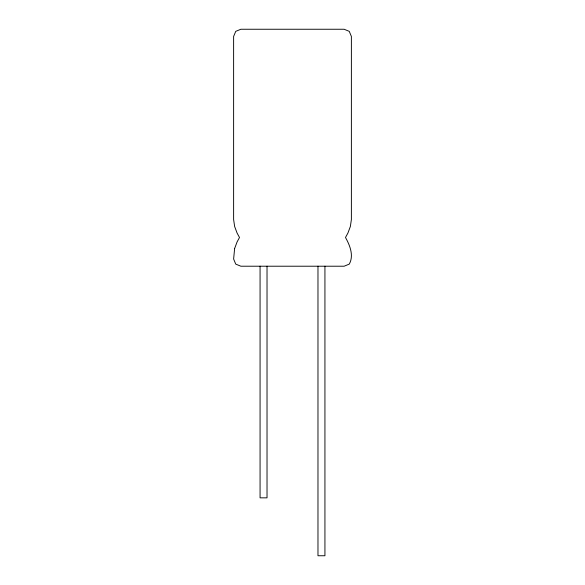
<?xml version="1.0" encoding="UTF-8"?>
<svg xmlns="http://www.w3.org/2000/svg" width="585" height="585" viewBox="0 0 585 585"><rect width="100%" height="100%" fill="white"/><g stroke="black" fill="none" stroke-linecap="round" stroke-linejoin="round"><path stroke-width="0.88" d="M324.931 266.212L324.931 555.75L317.977 555.75L317.977 266.212M267.023 266.212L267.023 497.842L260.069 497.842L260.069 266.212M234.629 248.515L233.62 259.031L235.74 264.106L240.859 266.212L344.141 266.212L349.26 264.106C354.086 255.616 349.867 245.29 345.494 237.488L347.929 233.027L350.371 226.461L351.38 219.536L351.38 36.431L349.26 31.356L344.141 29.25L240.859 29.25L235.74 31.356L233.62 36.431L233.62 219.536L234.629 226.461L237.071 233.027L239.506 237.488L237.071 241.949L234.629 248.515"/></g></svg>
